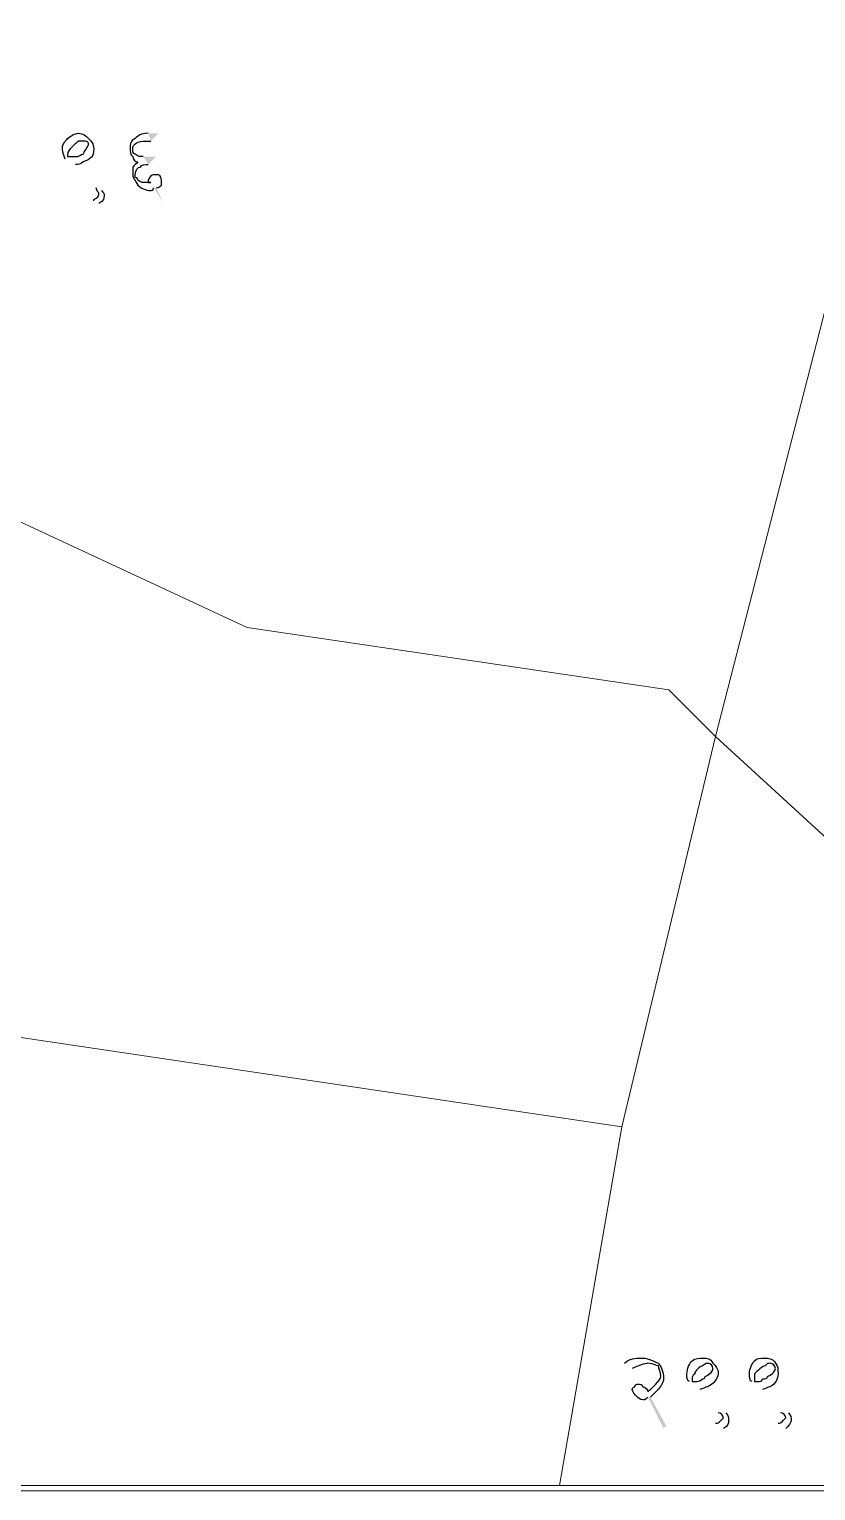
# Model space of a CAD drawing. Header units: inches. Extents: x -9985691 to 3643, y -3270716 to 4788.
# Drawn here: x -4982624.2 to -4982372.3, y -3261197.1 to -3260728.8 of the extents above; entities that cross this region are included whole.
import ezdxf

# ---------------------------------------------------------------- set-up
doc = ezdxf.new("R2010")
doc.units = ezdxf.units.IN
doc.header["$LTSCALE"] = 2
doc.header["$MEASUREMENT"] = 0
doc.layers.add('PDF_Geometry', color=7, linetype='CONTINUOUS')
doc.layers.add('PDF_Solid Fills', color=7, linetype='CONTINUOUS')

msp = doc.modelspace()

# ---------------------------------------------------------------- hatches: boundary and pattern name
at = {"layer": 'PDF_Solid Fills', "transparency": 33554559}
h = msp.add_hatch(color=256, dxfattribs=at)
h.paths.add_polyline_path([(-4982609.43, -3260772.15), (-4982601.1, -3260780.48)], flags=0)
h.paths.add_polyline_path([(-4982601.93, -3260784.65), (-4982603.6, -3260783.82)], flags=0)
h.paths.add_polyline_path([(-4982602.77, -3260779.65), (-4982612.77, -3260770.48)], flags=0)
h.paths.add_polyline_path([(-4982585.27, -3260764.65), (-4982582.77, -3260762.15), (-4982586.1, -3260762.15)], flags=0)
h.paths.add_polyline_path([(-4982584.43, -3260779.65), (-4982581.1, -3260784.65), (-4982581.1, -3260784.65), (-4982583.6, -3260779.65)], flags=0)
h.paths.add_polyline_path([(-4982586.1, -3260772.15), (-4982583.6, -3260769.65), (-4982587.77, -3260769.65)], flags=0)
h = msp.add_hatch(color=256, dxfattribs=at)
h.paths.add_polyline_path([(-4982609.43, -3260772.15), (-4982601.1, -3260780.48)], flags=0)
h.paths.add_polyline_path([(-4982601.93, -3260784.65), (-4982603.6, -3260783.82)], flags=0)
h.paths.add_polyline_path([(-4982602.77, -3260779.65), (-4982612.77, -3260770.48)], flags=0)
h.paths.add_polyline_path([(-4982585.27, -3260764.65), (-4982582.77, -3260762.15), (-4982586.1, -3260762.15)], flags=0)
h.paths.add_polyline_path([(-4982584.43, -3260779.65), (-4982581.1, -3260784.65), (-4982581.1, -3260784.65), (-4982583.6, -3260779.65)], flags=0)
h.paths.add_polyline_path([(-4982586.1, -3260772.15), (-4982583.6, -3260769.65), (-4982587.77, -3260769.65)], flags=0)
h = msp.add_hatch(color=256, dxfattribs=at)
h.paths.add_polyline_path([(-4982431.1, -3261157.98), (-4982433.6, -3261156.31)], flags=0)
h.paths.add_polyline_path([(-4982425.26, -3261167.15), (-4982420.26, -3261176.31), (-4982421.1, -3261177.15), (-4982426.1, -3261167.15)], flags=0)
h.paths.add_polyline_path([(-4982409.43, -3261164.65), (-4982401.1, -3261172.15)], flags=0)
h.paths.add_polyline_path([(-4982401.93, -3261177.15), (-4982404.43, -3261175.48)], flags=0)
h.paths.add_polyline_path([(-4982403.6, -3261172.15), (-4982412.76, -3261162.15)], flags=0)
h.paths.add_polyline_path([(-4982389.43, -3261164.65), (-4982381.1, -3261172.15)], flags=0)
h.paths.add_polyline_path([(-4982381.93, -3261177.15), (-4982384.43, -3261175.48)], flags=0)
h.paths.add_polyline_path([(-4982383.6, -3261172.15), (-4982392.76, -3261162.15)], flags=0)
h = msp.add_hatch(color=256, dxfattribs=at)
h.paths.add_polyline_path([(-4982431.1, -3261157.98), (-4982433.6, -3261156.31)], flags=0)
h.paths.add_polyline_path([(-4982425.26, -3261167.15), (-4982420.26, -3261176.31), (-4982421.1, -3261177.15), (-4982426.1, -3261167.15)], flags=0)
h.paths.add_polyline_path([(-4982409.43, -3261164.65), (-4982401.1, -3261172.15)], flags=0)
h.paths.add_polyline_path([(-4982401.93, -3261177.15), (-4982404.43, -3261175.48)], flags=0)
h.paths.add_polyline_path([(-4982403.6, -3261172.15), (-4982412.76, -3261162.15)], flags=0)
h.paths.add_polyline_path([(-4982389.43, -3261164.65), (-4982381.1, -3261172.15)], flags=0)
h.paths.add_polyline_path([(-4982381.93, -3261177.15), (-4982384.43, -3261175.48)], flags=0)
h.paths.add_polyline_path([(-4982383.6, -3261172.15), (-4982392.76, -3261162.15)], flags=0)

# ---------------------------------------------------------------- linework, layer by layer
at = {"layer": 'PDF_Geometry', "lineweight": 13}
msp.add_lwpolyline([(-4983670.26, -3257525.48), (-4979932.76, -3257525.48), (-4979932.76, -3261197.15), (-4983670.26, -3261197.15)], close=True, dxfattribs=at)
at = {"layer": 'PDF_Geometry', "lineweight": 9}
for points in [[(-4982339.43, -3260690.48), (-4982349.43, -3260745.48), (-4982354.43, -3260760.48), (-4982404.43, -3260955.48), (-4982419.43, -3260940.48), (-4982554.43, -3260920.48), (-4982844.43, -3260785.48), (-4982689.43, -3260590.48)], [(-4982339.43, -3260690.48), (-4982349.43, -3260745.48), (-4982354.43, -3260760.48), (-4982404.43, -3260955.48), (-4982419.43, -3260940.48), (-4982554.43, -3260920.48), (-4982844.43, -3260785.48), (-4982689.43, -3260590.48)], [(-4982339.43, -3260690.48), (-4982349.43, -3260745.48), (-4982354.43, -3260760.48), (-4982404.43, -3260955.48), (-4982419.43, -3260940.48), (-4982554.43, -3260920.48), (-4982844.43, -3260785.48), (-4982689.43, -3260590.48)], [(-4982339.43, -3260690.48), (-4982349.43, -3260745.48), (-4982354.43, -3260760.48), (-4982404.43, -3260955.48), (-4982419.43, -3260940.48), (-4982554.43, -3260920.48), (-4982844.43, -3260785.48), (-4982689.43, -3260590.48)], [(-4981939.43, -3260850.48), (-4981939.43, -3260845.48), (-4981944.43, -3260845.48), (-4982039.43, -3260805.48), (-4982169.43, -3260820.48), (-4982219.43, -3260825.48), (-4982239.43, -3260880.48), (-4982324.43, -3260955.48), (-4982344.43, -3261010.48), (-4982404.43, -3260955.48), (-4982354.43, -3260760.48), (-4981939.43, -3260730.48)], [(-4981939.43, -3260850.48), (-4981939.43, -3260845.48), (-4981944.43, -3260845.48), (-4982039.43, -3260805.48), (-4982169.43, -3260820.48), (-4982219.43, -3260825.48), (-4982239.43, -3260880.48), (-4982324.43, -3260955.48), (-4982344.43, -3261010.48), (-4982404.43, -3260955.48), (-4982354.43, -3260760.48), (-4981939.43, -3260730.48)], [(-4981939.43, -3260850.48), (-4981939.43, -3260845.48), (-4981944.43, -3260845.48), (-4982039.43, -3260805.48), (-4982169.43, -3260820.48), (-4982219.43, -3260825.48), (-4982239.43, -3260880.48), (-4982324.43, -3260955.48), (-4982344.43, -3261010.48), (-4982404.43, -3260955.48), (-4982354.43, -3260760.48), (-4981939.43, -3260730.48)], [(-4981939.43, -3260850.48), (-4981939.43, -3260845.48), (-4981944.43, -3260845.48), (-4982039.43, -3260805.48), (-4982169.43, -3260820.48), (-4982219.43, -3260825.48), (-4982239.43, -3260880.48), (-4982324.43, -3260955.48), (-4982344.43, -3261010.48), (-4982404.43, -3260955.48), (-4982354.43, -3260760.48), (-4981939.43, -3260730.48)], [(-4982404.43, -3260955.48), (-4982434.43, -3261080.48), (-4982939.43, -3261005.48), (-4982884.43, -3260855.48), (-4982844.43, -3260785.48), (-4982554.43, -3260920.48), (-4982419.43, -3260940.48)], [(-4982404.43, -3260955.48), (-4982434.43, -3261080.48), (-4982939.43, -3261005.48), (-4982884.43, -3260855.48), (-4982844.43, -3260785.48), (-4982554.43, -3260920.48), (-4982419.43, -3260940.48)], [(-4982404.43, -3260955.48), (-4982434.43, -3261080.48), (-4982939.43, -3261005.48), (-4982884.43, -3260855.48), (-4982844.43, -3260785.48), (-4982554.43, -3260920.48), (-4982419.43, -3260940.48)], [(-4982404.43, -3260955.48), (-4982434.43, -3261080.48), (-4982939.43, -3261005.48), (-4982884.43, -3260855.48), (-4982844.43, -3260785.48), (-4982554.43, -3260920.48), (-4982419.43, -3260940.48)], [(-4982344.43, -3261010.48), (-4982349.43, -3261070.48), (-4982364.43, -3261195.48), (-4982454.43, -3261195.48), (-4982434.43, -3261080.48), (-4982404.43, -3260955.48)], [(-4982344.43, -3261010.48), (-4982349.43, -3261070.48), (-4982364.43, -3261195.48), (-4982454.43, -3261195.48), (-4982434.43, -3261080.48), (-4982404.43, -3260955.48)], [(-4982344.43, -3261010.48), (-4982349.43, -3261070.48), (-4982364.43, -3261195.48), (-4982454.43, -3261195.48), (-4982434.43, -3261080.48), (-4982404.43, -3260955.48)], [(-4982344.43, -3261010.48), (-4982349.43, -3261070.48), (-4982364.43, -3261195.48), (-4982454.43, -3261195.48), (-4982434.43, -3261080.48), (-4982404.43, -3260955.48)], [(-4982434.43, -3261080.48), (-4982454.43, -3261195.48), (-4983039.43, -3261195.48), (-4982939.43, -3261005.48)], [(-4982434.43, -3261080.48), (-4982454.43, -3261195.48), (-4983039.43, -3261195.48), (-4982939.43, -3261005.48)], [(-4982434.43, -3261080.48), (-4982454.43, -3261195.48), (-4983039.43, -3261195.48), (-4982939.43, -3261005.48)], [(-4982434.43, -3261080.48), (-4982454.43, -3261195.48), (-4983039.43, -3261195.48), (-4982939.43, -3261005.48)]]:
    msp.add_lwpolyline(points, close=True, dxfattribs=at)
at = {"layer": 'PDF_Geometry', "lineweight": 25}
for points in [[(-4982613.6, -3260767.15), (-4982613.6, -3260765.48), (-4982612.77, -3260764.65), (-4982611.93, -3260763.82)], [(-4982613.6, -3260767.15), (-4982613.6, -3260765.48), (-4982612.77, -3260764.65), (-4982611.93, -3260763.82)], [(-4982611.93, -3260763.82), (-4982611.1, -3260762.98), (-4982609.43, -3260762.15), (-4982608.6, -3260762.15)], [(-4982611.93, -3260763.82), (-4982611.1, -3260762.98), (-4982609.43, -3260762.15), (-4982608.6, -3260762.15)], [(-4982608.6, -3260764.65), (-4982609.43, -3260765.48), (-4982610.27, -3260766.32), (-4982611.1, -3260767.15)], [(-4982608.6, -3260764.65), (-4982609.43, -3260765.48), (-4982610.27, -3260766.32), (-4982611.1, -3260767.15)], [(-4982608.6, -3260762.15), (-4982606.93, -3260762.15), (-4982606.1, -3260762.98), (-4982605.27, -3260763.82)], [(-4982608.6, -3260762.15), (-4982606.93, -3260762.15), (-4982606.1, -3260762.98), (-4982605.27, -3260763.82)], [(-4982606.93, -3260764.65), (-4982606.93, -3260764.65), (-4982607.77, -3260764.65), (-4982608.6, -3260764.65)], [(-4982606.93, -3260764.65), (-4982606.93, -3260764.65), (-4982607.77, -3260764.65), (-4982608.6, -3260764.65)], [(-4982605.27, -3260765.48), (-4982605.27, -3260764.65), (-4982606.1, -3260764.65), (-4982606.93, -3260764.65)], [(-4982605.27, -3260765.48), (-4982605.27, -3260764.65), (-4982606.1, -3260764.65), (-4982606.93, -3260764.65)], [(-4982606.93, -3260768.82), (-4982606.1, -3260767.15), (-4982605.27, -3260766.32), (-4982605.27, -3260765.48)], [(-4982606.93, -3260768.82), (-4982606.1, -3260767.15), (-4982605.27, -3260766.32), (-4982605.27, -3260765.48)], [(-4982605.27, -3260763.82), (-4982604.43, -3260764.65), (-4982603.6, -3260765.48), (-4982603.6, -3260767.15)], [(-4982605.27, -3260763.82), (-4982604.43, -3260764.65), (-4982603.6, -3260765.48), (-4982603.6, -3260767.15)], [(-4982590.27, -3260763.82), (-4982591.93, -3260764.65), (-4982591.93, -3260765.48), (-4982591.93, -3260767.15)], [(-4982590.27, -3260763.82), (-4982591.93, -3260764.65), (-4982591.93, -3260765.48), (-4982591.93, -3260767.15)], [(-4982591.1, -3260767.15), (-4982591.1, -3260765.48), (-4982589.43, -3260764.65), (-4982586.93, -3260764.65)], [(-4982591.1, -3260767.15), (-4982591.1, -3260765.48), (-4982589.43, -3260764.65), (-4982586.93, -3260764.65)], [(-4982586.1, -3260762.15), (-4982588.6, -3260762.15), (-4982589.43, -3260762.98), (-4982590.27, -3260763.82)], [(-4982586.1, -3260762.15), (-4982588.6, -3260762.15), (-4982589.43, -3260762.98), (-4982590.27, -3260763.82)], [(-4982586.93, -3260764.65), (-4982586.93, -3260764.65), (-4982586.1, -3260764.65), (-4982586.1, -3260764.65)], [(-4982586.93, -3260764.65), (-4982586.93, -3260764.65), (-4982586.1, -3260764.65), (-4982586.1, -3260764.65)], [(-4982586.1, -3260764.65), (-4982585.27, -3260764.65), (-4982585.27, -3260764.65), (-4982585.27, -3260764.65)], [(-4982586.1, -3260764.65), (-4982585.27, -3260764.65), (-4982585.27, -3260764.65), (-4982585.27, -3260764.65)], [(-4982612.77, -3260770.48), (-4982612.77, -3260769.65), (-4982613.6, -3260768.82), (-4982613.6, -3260767.15)], [(-4982612.77, -3260770.48), (-4982612.77, -3260769.65), (-4982613.6, -3260768.82), (-4982613.6, -3260767.15)], [(-4982611.1, -3260767.15), (-4982611.93, -3260767.98), (-4982611.93, -3260768.82), (-4982611.93, -3260768.82)], [(-4982611.1, -3260767.15), (-4982611.93, -3260767.98), (-4982611.93, -3260768.82), (-4982611.93, -3260768.82)], [(-4982611.93, -3260768.82), (-4982611.93, -3260769.65), (-4982611.93, -3260769.65), (-4982611.93, -3260769.65)], [(-4982611.93, -3260768.82), (-4982611.93, -3260769.65), (-4982611.93, -3260769.65), (-4982611.93, -3260769.65)], [(-4982611.93, -3260769.65), (-4982611.1, -3260769.65), (-4982611.1, -3260769.65), (-4982610.27, -3260769.65)], [(-4982611.93, -3260769.65), (-4982611.1, -3260769.65), (-4982611.1, -3260769.65), (-4982610.27, -3260769.65)], [(-4982610.27, -3260769.65), (-4982610.27, -3260769.65), (-4982609.43, -3260769.65), (-4982608.6, -3260769.65)], [(-4982610.27, -3260769.65), (-4982610.27, -3260769.65), (-4982609.43, -3260769.65), (-4982608.6, -3260769.65)], [(-4982608.6, -3260769.65), (-4982608.6, -3260769.65), (-4982607.77, -3260768.82), (-4982606.93, -3260768.82)], [(-4982608.6, -3260769.65), (-4982608.6, -3260769.65), (-4982607.77, -3260768.82), (-4982606.93, -3260768.82)], [(-4982603.6, -3260767.15), (-4982603.6, -3260769.65), (-4982604.43, -3260770.48), (-4982606.93, -3260771.32)], [(-4982603.6, -3260767.15), (-4982603.6, -3260769.65), (-4982604.43, -3260770.48), (-4982606.93, -3260771.32)], [(-4982591.93, -3260767.15), (-4982591.93, -3260767.98), (-4982591.93, -3260768.82), (-4982591.1, -3260769.65)], [(-4982591.93, -3260767.15), (-4982591.93, -3260767.98), (-4982591.93, -3260768.82), (-4982591.1, -3260769.65)], [(-4982590.27, -3260768.82), (-4982591.1, -3260768.82), (-4982591.1, -3260767.98), (-4982591.1, -3260767.15)], [(-4982590.27, -3260768.82), (-4982591.1, -3260768.82), (-4982591.1, -3260767.98), (-4982591.1, -3260767.15)], [(-4982591.1, -3260769.65), (-4982591.1, -3260770.48), (-4982590.27, -3260771.32), (-4982589.43, -3260771.32)], [(-4982591.1, -3260769.65), (-4982591.1, -3260770.48), (-4982590.27, -3260771.32), (-4982589.43, -3260771.32)], [(-4982587.77, -3260769.65), (-4982588.6, -3260769.65), (-4982589.43, -3260769.65), (-4982590.27, -3260768.82)], [(-4982587.77, -3260769.65), (-4982588.6, -3260769.65), (-4982589.43, -3260769.65), (-4982590.27, -3260768.82)], [(-4982606.93, -3260771.32), (-4982607.77, -3260772.15), (-4982608.6, -3260772.15), (-4982609.43, -3260772.15)], [(-4982606.93, -3260771.32), (-4982607.77, -3260772.15), (-4982608.6, -3260772.15), (-4982609.43, -3260772.15)], [(-4982589.43, -3260771.32), (-4982590.27, -3260772.15), (-4982590.27, -3260772.15), (-4982591.1, -3260772.98)], [(-4982589.43, -3260771.32), (-4982590.27, -3260772.15), (-4982590.27, -3260772.15), (-4982591.1, -3260772.98)], [(-4982591.1, -3260772.98), (-4982591.1, -3260772.98), (-4982591.1, -3260773.82), (-4982591.1, -3260775.48)], [(-4982591.1, -3260772.98), (-4982591.1, -3260772.98), (-4982591.1, -3260773.82), (-4982591.1, -3260775.48)], [(-4982590.27, -3260775.48), (-4982590.27, -3260773.82), (-4982589.43, -3260772.98), (-4982588.6, -3260772.98)], [(-4982590.27, -3260775.48), (-4982590.27, -3260773.82), (-4982589.43, -3260772.98), (-4982588.6, -3260772.98)], [(-4982588.6, -3260772.98), (-4982588.6, -3260772.15), (-4982586.93, -3260772.15), (-4982586.1, -3260772.15)], [(-4982588.6, -3260772.98), (-4982588.6, -3260772.15), (-4982586.93, -3260772.15), (-4982586.1, -3260772.15)], [(-4982591.1, -3260775.48), (-4982591.1, -3260776.32), (-4982590.27, -3260777.15), (-4982589.43, -3260778.82)], [(-4982591.1, -3260775.48), (-4982591.1, -3260776.32), (-4982590.27, -3260777.15), (-4982589.43, -3260778.82)], [(-4982590.27, -3260776.32), (-4982590.27, -3260775.48), (-4982590.27, -3260775.48), (-4982590.27, -3260775.48)], [(-4982590.27, -3260776.32), (-4982590.27, -3260775.48), (-4982590.27, -3260775.48), (-4982590.27, -3260775.48)], [(-4982589.43, -3260777.15), (-4982589.43, -3260777.15), (-4982589.43, -3260776.32), (-4982590.27, -3260776.32)], [(-4982589.43, -3260777.15), (-4982589.43, -3260777.15), (-4982589.43, -3260776.32), (-4982590.27, -3260776.32)], [(-4982586.1, -3260777.98), (-4982587.77, -3260777.98), (-4982588.6, -3260777.98), (-4982589.43, -3260777.15)], [(-4982586.1, -3260777.98), (-4982587.77, -3260777.98), (-4982588.6, -3260777.98), (-4982589.43, -3260777.15)], [(-4982589.43, -3260778.82), (-4982588.6, -3260779.65), (-4982586.93, -3260780.48), (-4982585.27, -3260780.48)], [(-4982589.43, -3260778.82), (-4982588.6, -3260779.65), (-4982586.93, -3260780.48), (-4982585.27, -3260780.48)], [(-4982583.6, -3260775.48), (-4982585.27, -3260775.48), (-4982585.27, -3260775.48), (-4982586.1, -3260777.15)], [(-4982583.6, -3260775.48), (-4982585.27, -3260775.48), (-4982585.27, -3260775.48), (-4982586.1, -3260777.15)], [(-4982586.1, -3260777.15), (-4982586.1, -3260777.15), (-4982586.1, -3260777.15), (-4982586.1, -3260777.98)], [(-4982586.1, -3260777.15), (-4982586.1, -3260777.15), (-4982586.1, -3260777.15), (-4982586.1, -3260777.98)], [(-4982586.1, -3260777.98), (-4982585.27, -3260777.98), (-4982585.27, -3260777.98), (-4982585.27, -3260777.98)], [(-4982585.27, -3260777.98), (-4982585.27, -3260777.98), (-4982586.1, -3260777.98), (-4982586.1, -3260777.98)], [(-4982586.1, -3260777.98), (-4982585.27, -3260777.98), (-4982585.27, -3260777.98), (-4982585.27, -3260777.98)], [(-4982585.27, -3260777.98), (-4982585.27, -3260777.98), (-4982586.1, -3260777.98), (-4982586.1, -3260777.98)], [(-4982581.93, -3260777.15), (-4982581.93, -3260775.48), (-4982582.77, -3260775.48), (-4982583.6, -3260775.48)], [(-4982581.93, -3260777.15), (-4982581.93, -3260775.48), (-4982582.77, -3260775.48), (-4982583.6, -3260775.48)], [(-4982583.6, -3260779.65), (-4982582.77, -3260779.65), (-4982581.93, -3260778.82), (-4982581.93, -3260778.82)], [(-4982583.6, -3260779.65), (-4982582.77, -3260779.65), (-4982581.93, -3260778.82), (-4982581.93, -3260778.82)], [(-4982581.93, -3260778.82), (-4982581.93, -3260778.82), (-4982581.93, -3260777.98), (-4982581.93, -3260777.15)], [(-4982581.93, -3260778.82), (-4982581.93, -3260778.82), (-4982581.93, -3260777.98), (-4982581.93, -3260777.15)], [(-4982603.6, -3260783.82), (-4982603.6, -3260783.82), (-4982603.6, -3260782.98), (-4982602.77, -3260782.98)], [(-4982603.6, -3260783.82), (-4982603.6, -3260783.82), (-4982603.6, -3260782.98), (-4982602.77, -3260782.98)], [(-4982601.93, -3260781.32), (-4982601.93, -3260781.32), (-4982602.77, -3260780.48), (-4982602.77, -3260779.65)], [(-4982601.93, -3260781.32), (-4982601.93, -3260781.32), (-4982602.77, -3260780.48), (-4982602.77, -3260779.65)], [(-4982602.77, -3260782.98), (-4982601.93, -3260782.15), (-4982601.93, -3260782.15), (-4982601.93, -3260781.32)], [(-4982602.77, -3260782.98), (-4982601.93, -3260782.15), (-4982601.93, -3260782.15), (-4982601.93, -3260781.32)], [(-4982600.27, -3260782.15), (-4982600.27, -3260782.98), (-4982600.27, -3260783.82), (-4982601.93, -3260784.65)], [(-4982600.27, -3260782.15), (-4982600.27, -3260782.98), (-4982600.27, -3260783.82), (-4982601.93, -3260784.65)], [(-4982601.1, -3260780.48), (-4982600.27, -3260781.32), (-4982600.27, -3260781.32), (-4982600.27, -3260782.15)], [(-4982601.1, -3260780.48), (-4982600.27, -3260781.32), (-4982600.27, -3260781.32), (-4982600.27, -3260782.15)], [(-4982585.27, -3260780.48), (-4982585.27, -3260780.48), (-4982584.43, -3260780.48), (-4982584.43, -3260779.65)], [(-4982585.27, -3260780.48), (-4982585.27, -3260780.48), (-4982584.43, -3260780.48), (-4982584.43, -3260779.65)], [(-4982433.6, -3261156.31), (-4982431.93, -3261154.65), (-4982430.26, -3261154.65), (-4982427.76, -3261154.65)], [(-4982433.6, -3261156.31), (-4982431.93, -3261154.65), (-4982430.26, -3261154.65), (-4982427.76, -3261154.65)], [(-4982426.1, -3261156.31), (-4982426.93, -3261156.31), (-4982429.43, -3261157.15), (-4982431.1, -3261157.98)], [(-4982426.1, -3261156.31), (-4982426.93, -3261156.31), (-4982429.43, -3261157.15), (-4982431.1, -3261157.98)], [(-4982427.76, -3261154.65), (-4982426.1, -3261154.65), (-4982424.43, -3261155.48), (-4982422.76, -3261156.31)], [(-4982427.76, -3261154.65), (-4982426.1, -3261154.65), (-4982424.43, -3261155.48), (-4982422.76, -3261156.31)], [(-4982422.76, -3261157.15), (-4982423.6, -3261157.15), (-4982424.43, -3261156.31), (-4982426.1, -3261156.31)], [(-4982422.76, -3261157.15), (-4982423.6, -3261157.15), (-4982424.43, -3261156.31), (-4982426.1, -3261156.31)], [(-4982422.76, -3261156.31), (-4982421.93, -3261157.15), (-4982421.1, -3261158.81), (-4982421.1, -3261161.31)], [(-4982422.76, -3261156.31), (-4982421.93, -3261157.15), (-4982421.1, -3261158.81), (-4982421.1, -3261161.31)], [(-4982421.93, -3261160.48), (-4982421.93, -3261158.81), (-4982422.76, -3261157.98), (-4982422.76, -3261157.15)], [(-4982421.93, -3261160.48), (-4982421.93, -3261158.81), (-4982422.76, -3261157.98), (-4982422.76, -3261157.15)], [(-4982413.6, -3261159.65), (-4982413.6, -3261157.98), (-4982412.76, -3261156.31), (-4982411.93, -3261155.48)], [(-4982413.6, -3261159.65), (-4982413.6, -3261157.98), (-4982412.76, -3261156.31), (-4982411.93, -3261155.48)], [(-4982411.93, -3261155.48), (-4982411.1, -3261154.65), (-4982409.43, -3261154.65), (-4982408.6, -3261154.65)], [(-4982411.93, -3261155.48), (-4982411.1, -3261154.65), (-4982409.43, -3261154.65), (-4982408.6, -3261154.65)], [(-4982408.6, -3261157.15), (-4982409.43, -3261157.15), (-4982411.1, -3261158.81), (-4982411.1, -3261159.65)], [(-4982408.6, -3261157.15), (-4982409.43, -3261157.15), (-4982411.1, -3261158.81), (-4982411.1, -3261159.65)], [(-4982408.6, -3261154.65), (-4982406.93, -3261154.65), (-4982406.1, -3261154.65), (-4982405.26, -3261156.31)], [(-4982408.6, -3261154.65), (-4982406.93, -3261154.65), (-4982406.1, -3261154.65), (-4982405.26, -3261156.31)], [(-4982406.93, -3261156.31), (-4982406.93, -3261156.31), (-4982407.76, -3261156.31), (-4982408.6, -3261157.15)], [(-4982406.93, -3261156.31), (-4982406.93, -3261156.31), (-4982407.76, -3261156.31), (-4982408.6, -3261157.15)], [(-4982407.76, -3261160.48), (-4982406.1, -3261159.65), (-4982405.26, -3261158.81), (-4982405.26, -3261157.98)], [(-4982407.76, -3261160.48), (-4982406.1, -3261159.65), (-4982405.26, -3261158.81), (-4982405.26, -3261157.98)], [(-4982405.26, -3261157.98), (-4982405.26, -3261157.15), (-4982406.1, -3261156.31), (-4982406.93, -3261156.31)], [(-4982405.26, -3261157.98), (-4982405.26, -3261157.15), (-4982406.1, -3261156.31), (-4982406.93, -3261156.31)], [(-4982405.26, -3261156.31), (-4982404.43, -3261157.15), (-4982403.6, -3261157.98), (-4982403.6, -3261159.65)], [(-4982405.26, -3261156.31), (-4982404.43, -3261157.15), (-4982403.6, -3261157.98), (-4982403.6, -3261159.65)], [(-4982393.6, -3261159.65), (-4982393.6, -3261157.98), (-4982392.76, -3261156.31), (-4982391.93, -3261155.48)], [(-4982393.6, -3261159.65), (-4982393.6, -3261157.98), (-4982392.76, -3261156.31), (-4982391.93, -3261155.48)], [(-4982391.93, -3261155.48), (-4982391.1, -3261154.65), (-4982390.26, -3261154.65), (-4982388.6, -3261154.65)], [(-4982391.93, -3261155.48), (-4982391.1, -3261154.65), (-4982390.26, -3261154.65), (-4982388.6, -3261154.65)], [(-4982388.6, -3261157.15), (-4982389.43, -3261157.15), (-4982391.1, -3261158.81), (-4982391.93, -3261159.65)], [(-4982388.6, -3261157.15), (-4982389.43, -3261157.15), (-4982391.1, -3261158.81), (-4982391.93, -3261159.65)], [(-4982388.6, -3261154.65), (-4982387.76, -3261154.65), (-4982386.1, -3261154.65), (-4982385.26, -3261156.31)], [(-4982388.6, -3261154.65), (-4982387.76, -3261154.65), (-4982386.1, -3261154.65), (-4982385.26, -3261156.31)], [(-4982386.93, -3261156.31), (-4982387.76, -3261156.31), (-4982387.76, -3261156.31), (-4982388.6, -3261157.15)], [(-4982386.93, -3261156.31), (-4982387.76, -3261156.31), (-4982387.76, -3261156.31), (-4982388.6, -3261157.15)], [(-4982387.76, -3261160.48), (-4982386.1, -3261159.65), (-4982385.26, -3261158.81), (-4982385.26, -3261157.98)], [(-4982387.76, -3261160.48), (-4982386.1, -3261159.65), (-4982385.26, -3261158.81), (-4982385.26, -3261157.98)], [(-4982385.26, -3261157.98), (-4982385.26, -3261157.15), (-4982386.1, -3261156.31), (-4982386.93, -3261156.31)], [(-4982385.26, -3261157.98), (-4982385.26, -3261157.15), (-4982386.1, -3261156.31), (-4982386.93, -3261156.31)], [(-4982385.26, -3261156.31), (-4982384.43, -3261157.15), (-4982384.43, -3261157.98), (-4982384.43, -3261159.65)], [(-4982385.26, -3261156.31), (-4982384.43, -3261157.15), (-4982384.43, -3261157.98), (-4982384.43, -3261159.65)], [(-4982430.26, -3261163.81), (-4982430.26, -3261162.98), (-4982429.43, -3261162.98), (-4982429.43, -3261162.98)], [(-4982430.26, -3261163.81), (-4982430.26, -3261162.98), (-4982429.43, -3261162.98), (-4982429.43, -3261162.98)], [(-4982429.43, -3261162.98), (-4982428.6, -3261162.98), (-4982427.76, -3261162.98), (-4982427.76, -3261163.81)], [(-4982429.43, -3261162.98), (-4982428.6, -3261162.98), (-4982427.76, -3261162.98), (-4982427.76, -3261163.81)], [(-4982426.1, -3261165.48), (-4982425.26, -3261164.65), (-4982424.43, -3261163.81), (-4982423.6, -3261162.98)], [(-4982426.1, -3261165.48), (-4982425.26, -3261164.65), (-4982424.43, -3261163.81), (-4982423.6, -3261162.98)], [(-4982423.6, -3261162.98), (-4982422.76, -3261162.15), (-4982421.93, -3261161.31), (-4982421.93, -3261160.48)], [(-4982423.6, -3261162.98), (-4982422.76, -3261162.15), (-4982421.93, -3261161.31), (-4982421.93, -3261160.48)], [(-4982421.1, -3261161.31), (-4982421.1, -3261162.15), (-4982421.93, -3261163.81), (-4982422.76, -3261164.65)], [(-4982421.1, -3261161.31), (-4982421.1, -3261162.15), (-4982421.93, -3261163.81), (-4982422.76, -3261164.65)], [(-4982412.76, -3261162.15), (-4982413.6, -3261162.15), (-4982413.6, -3261160.48), (-4982413.6, -3261159.65)], [(-4982412.76, -3261162.15), (-4982413.6, -3261162.15), (-4982413.6, -3261160.48), (-4982413.6, -3261159.65)], [(-4982411.1, -3261159.65), (-4982411.93, -3261160.48), (-4982411.93, -3261160.48), (-4982411.93, -3261161.31)], [(-4982411.1, -3261159.65), (-4982411.93, -3261160.48), (-4982411.93, -3261160.48), (-4982411.93, -3261161.31)], [(-4982411.93, -3261161.31), (-4982411.93, -3261161.31), (-4982411.93, -3261161.31), (-4982411.93, -3261162.15)], [(-4982411.93, -3261161.31), (-4982411.93, -3261161.31), (-4982411.93, -3261161.31), (-4982411.93, -3261162.15)], [(-4982411.93, -3261162.15), (-4982411.93, -3261162.15), (-4982411.1, -3261162.15), (-4982411.1, -3261162.15)], [(-4982411.93, -3261162.15), (-4982411.93, -3261162.15), (-4982411.1, -3261162.15), (-4982411.1, -3261162.15)], [(-4982411.1, -3261162.15), (-4982410.26, -3261162.15), (-4982409.43, -3261162.15), (-4982408.6, -3261161.31)], [(-4982411.1, -3261162.15), (-4982410.26, -3261162.15), (-4982409.43, -3261162.15), (-4982408.6, -3261161.31)], [(-4982408.6, -3261161.31), (-4982408.6, -3261161.31), (-4982407.76, -3261161.31), (-4982407.76, -3261160.48)], [(-4982408.6, -3261161.31), (-4982408.6, -3261161.31), (-4982407.76, -3261161.31), (-4982407.76, -3261160.48)], [(-4982403.6, -3261159.65), (-4982403.6, -3261161.31), (-4982405.26, -3261162.98), (-4982406.93, -3261163.81)], [(-4982403.6, -3261159.65), (-4982403.6, -3261161.31), (-4982405.26, -3261162.98), (-4982406.93, -3261163.81)], [(-4982392.76, -3261162.15), (-4982393.6, -3261162.15), (-4982393.6, -3261160.48), (-4982393.6, -3261159.65)], [(-4982392.76, -3261162.15), (-4982393.6, -3261162.15), (-4982393.6, -3261160.48), (-4982393.6, -3261159.65)], [(-4982391.93, -3261159.65), (-4982391.93, -3261160.48), (-4982391.93, -3261160.48), (-4982391.93, -3261161.31)], [(-4982391.93, -3261159.65), (-4982391.93, -3261160.48), (-4982391.93, -3261160.48), (-4982391.93, -3261161.31)], [(-4982391.93, -3261161.31), (-4982391.93, -3261161.31), (-4982391.93, -3261161.31), (-4982391.93, -3261162.15)], [(-4982391.93, -3261161.31), (-4982391.93, -3261161.31), (-4982391.93, -3261161.31), (-4982391.93, -3261162.15)], [(-4982391.93, -3261162.15), (-4982391.93, -3261162.15), (-4982391.1, -3261162.15), (-4982391.1, -3261162.15)], [(-4982391.93, -3261162.15), (-4982391.93, -3261162.15), (-4982391.1, -3261162.15), (-4982391.1, -3261162.15)], [(-4982391.1, -3261162.15), (-4982390.26, -3261162.15), (-4982389.43, -3261162.15), (-4982389.43, -3261161.31)], [(-4982391.1, -3261162.15), (-4982390.26, -3261162.15), (-4982389.43, -3261162.15), (-4982389.43, -3261161.31)], [(-4982389.43, -3261161.31), (-4982388.6, -3261161.31), (-4982387.76, -3261161.31), (-4982387.76, -3261160.48)], [(-4982389.43, -3261161.31), (-4982388.6, -3261161.31), (-4982387.76, -3261161.31), (-4982387.76, -3261160.48)], [(-4982384.43, -3261159.65), (-4982384.43, -3261161.31), (-4982385.26, -3261162.98), (-4982386.93, -3261163.81)], [(-4982384.43, -3261159.65), (-4982384.43, -3261161.31), (-4982385.26, -3261162.98), (-4982386.93, -3261163.81)], [(-4982431.1, -3261164.65), (-4982431.1, -3261163.81), (-4982430.26, -3261163.81), (-4982430.26, -3261163.81)], [(-4982431.1, -3261164.65), (-4982431.1, -3261163.81), (-4982430.26, -3261163.81), (-4982430.26, -3261163.81)], [(-4982429.43, -3261167.15), (-4982430.26, -3261166.31), (-4982431.1, -3261165.48), (-4982431.1, -3261164.65)], [(-4982429.43, -3261167.15), (-4982430.26, -3261166.31), (-4982431.1, -3261165.48), (-4982431.1, -3261164.65)], [(-4982427.76, -3261167.98), (-4982428.6, -3261167.98), (-4982429.43, -3261167.15), (-4982429.43, -3261167.15)], [(-4982427.76, -3261167.98), (-4982428.6, -3261167.98), (-4982429.43, -3261167.15), (-4982429.43, -3261167.15)], [(-4982427.76, -3261163.81), (-4982426.93, -3261163.81), (-4982426.1, -3261164.65), (-4982426.1, -3261165.48)], [(-4982427.76, -3261163.81), (-4982426.93, -3261163.81), (-4982426.1, -3261164.65), (-4982426.1, -3261165.48)], [(-4982426.1, -3261167.15), (-4982426.93, -3261167.98), (-4982426.93, -3261167.98), (-4982427.76, -3261167.98)], [(-4982426.1, -3261167.15), (-4982426.93, -3261167.98), (-4982426.93, -3261167.98), (-4982427.76, -3261167.98)], [(-4982422.76, -3261164.65), (-4982423.6, -3261165.48), (-4982424.43, -3261166.31), (-4982425.26, -3261167.15)], [(-4982422.76, -3261164.65), (-4982423.6, -3261165.48), (-4982424.43, -3261166.31), (-4982425.26, -3261167.15)], [(-4982406.93, -3261163.81), (-4982407.76, -3261163.81), (-4982408.6, -3261164.65), (-4982409.43, -3261164.65)], [(-4982406.93, -3261163.81), (-4982407.76, -3261163.81), (-4982408.6, -3261164.65), (-4982409.43, -3261164.65)], [(-4982386.93, -3261163.81), (-4982387.76, -3261163.81), (-4982388.6, -3261164.65), (-4982389.43, -3261164.65)], [(-4982386.93, -3261163.81), (-4982387.76, -3261163.81), (-4982388.6, -3261164.65), (-4982389.43, -3261164.65)], [(-4982401.93, -3261173.81), (-4982401.93, -3261172.98), (-4982402.76, -3261172.15), (-4982403.6, -3261172.15)], [(-4982401.93, -3261173.81), (-4982401.93, -3261172.98), (-4982402.76, -3261172.15), (-4982403.6, -3261172.15)], [(-4982401.1, -3261172.15), (-4982400.26, -3261172.98), (-4982400.26, -3261173.81), (-4982400.26, -3261174.65)], [(-4982401.1, -3261172.15), (-4982400.26, -3261172.98), (-4982400.26, -3261173.81), (-4982400.26, -3261174.65)], [(-4982381.93, -3261173.81), (-4982381.93, -3261172.98), (-4982382.76, -3261172.15), (-4982383.6, -3261172.15)], [(-4982381.93, -3261173.81), (-4982381.93, -3261172.98), (-4982382.76, -3261172.15), (-4982383.6, -3261172.15)], [(-4982381.1, -3261172.15), (-4982380.26, -3261172.98), (-4982380.26, -3261173.81), (-4982380.26, -3261174.65)], [(-4982381.1, -3261172.15), (-4982380.26, -3261172.98), (-4982380.26, -3261173.81), (-4982380.26, -3261174.65)], [(-4982404.43, -3261175.48), (-4982403.6, -3261175.48), (-4982403.6, -3261175.48), (-4982402.76, -3261174.65)], [(-4982404.43, -3261175.48), (-4982403.6, -3261175.48), (-4982403.6, -3261175.48), (-4982402.76, -3261174.65)], [(-4982402.76, -3261174.65), (-4982402.76, -3261174.65), (-4982401.93, -3261173.81), (-4982401.93, -3261173.81)], [(-4982402.76, -3261174.65), (-4982402.76, -3261174.65), (-4982401.93, -3261173.81), (-4982401.93, -3261173.81)], [(-4982400.26, -3261174.65), (-4982400.26, -3261175.48), (-4982400.26, -3261176.31), (-4982401.93, -3261177.15)], [(-4982400.26, -3261174.65), (-4982400.26, -3261175.48), (-4982400.26, -3261176.31), (-4982401.93, -3261177.15)], [(-4982384.43, -3261175.48), (-4982383.6, -3261175.48), (-4982383.6, -3261175.48), (-4982382.76, -3261174.65)], [(-4982384.43, -3261175.48), (-4982383.6, -3261175.48), (-4982383.6, -3261175.48), (-4982382.76, -3261174.65)], [(-4982382.76, -3261174.65), (-4982382.76, -3261174.65), (-4982381.93, -3261173.81), (-4982381.93, -3261173.81)], [(-4982382.76, -3261174.65), (-4982382.76, -3261174.65), (-4982381.93, -3261173.81), (-4982381.93, -3261173.81)], [(-4982380.26, -3261174.65), (-4982380.26, -3261175.48), (-4982381.1, -3261176.31), (-4982381.93, -3261177.15)], [(-4982380.26, -3261174.65), (-4982380.26, -3261175.48), (-4982381.1, -3261176.31), (-4982381.93, -3261177.15)]]:
    msp.add_open_spline(points, degree=3, dxfattribs=at)

doc.saveas('drawing.dxf')
